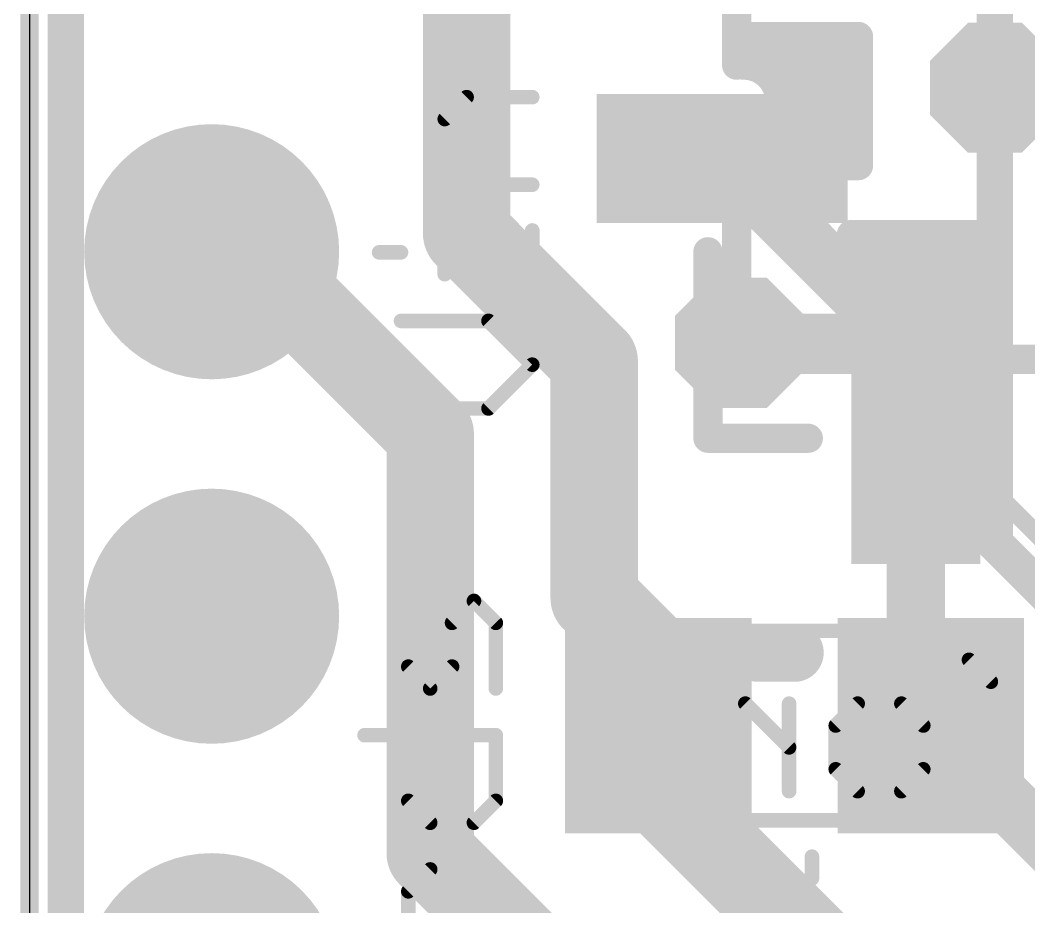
# Model space of a CAD drawing. Extents: x -8.4 to 31.7, y -7.2 to 47.3.
# Drawn here: x -0.07 to 6.97, y 8.13 to 14.31 of the extents above; entities that cross this region are included whole.
import ezdxf

# ---------------------------------------------------------------- set-up
doc = ezdxf.new("R2010")
doc.units = 0
for name, color, linetype in [('1', 12, 'CONTINUOUS'), ('16', 132, 'CONTINUOUS'), ('17', 110, 'CONTINUOUS'), ('18', 110, 'CONTINUOUS'), ('20', 53, 'CONTINUOUS'), ('21', 4, 'CONTINUOUS'), ('22', 6, 'CONTINUOUS'), ('51', 253, 'CONTINUOUS')]:
    doc.layers.add(name, color=color, linetype=linetype)

# ---------------------------------------------------------------- blocks, each defined once
blk = doc.blocks.new('RECT')
blk.add_solid([(-0.5, -0.5), (0.5, -0.5), (-0.5, 0.5), (0.5, 0.5)])
blk = doc.blocks.new('ROUNDP')
at = {"const_width": 0.5}
blk.add_lwpolyline([(0, -0.25, 1), (0, 0.25, 1), (0, -0.25)], format="xyb", dxfattribs=at)
blk = doc.blocks.new('OCTAGONV')
at = {"const_width": 0.5}
blk.add_lwpolyline([(-0.25, -0.1036), (-0.25, 0.1036), (-0.1036, 0.25), (0.1036, 0.25), (0.25, 0.1036), (0.25, -0.1036), (0.1036, -0.25), (-0.1036, -0.25), (-0.25, -0.1036), (-0.25, 0.1036)], dxfattribs=at)

msp = doc.modelspace()

# ---------------------------------------------------------------- linework, layer by layer
at = {"layer": '1'}
for points, const_width in [([(6.731, 13.843), (6.731, 16.256)], 0.254), ([(3.048, 14.478), (3.312, 14.742)], 0.6096), ([(3.048, 14.478), (3.048, 12.827)], 0.6096), ([(4.83, 13.35), (6.096, 12.084)], 0.4064), ([(3.048, 12.827), (3.937, 11.938)], 0.6096), ([(1.27, 12.7), (1.524, 12.7)], 0.6096), ([(1.524, 12.7), (2.794, 11.43)], 0.6096), ([(3.937, 11.938), (3.937, 10.287)], 0.6096), ([(6.096, 12.065), (4.953, 12.065)], 0.4064), ([(6.096, 12.084), (6.096, 12.065)], 0.4064), ([(6.18, 12.065), (6.096, 12.065)], 0.4064), ([(6.18, 11.4), (6.18, 12.065)], 0.4064), ([(2.794, 11.43), (2.794, 8.509)], 0.6096), ([(6.18, 9.675), (6.18, 11.4)], 0.4064), ([(3.937, 10.287), (4.384, 9.84)], 0.6096), ([(4.384, 9.84), (4.384, 9.398)], 0.6096), ([(6.18, 9.675), (6.18, 9.502)], 0.254), ([(4.384, 9.398), (4.384, 8.951)], 0.4064), ([(6.18, 9.502), (6.284, 9.398)], 0.254), ([(6.284, 9.398), (7.427, 8.255)], 0.4064), ([(6.203, 9.398), (6.284, 9.398)], 0.254), ([(4.384, 8.951), (6.477, 6.858)], 0.6096), ([(2.794, 8.509), (4.572, 6.731)], 0.6096)]:
    msp.add_lwpolyline(points, dxfattribs=dict(at, const_width=const_width))
for points, const_width in [([(2.9402, 14.5858, 1), (3.1558, 14.3702)], 0.3048), ([(6.6675, 13.843, 1), (6.7945, 13.843)], 0.127), ([(4.9018, 13.4218, 1), (4.7582, 13.2782)], 0.2032), ([(3.1558, 12.9348, 1), (2.9402, 12.7192)], 0.3048), ([(1.27, 12.8524, 1), (1.27, 12.5476)], 0.3048), ([(1.6318, 12.8078, 1), (1.4162, 12.5922)], 0.3048), ([(1.524, 12.5476, 1), (1.524, 12.8524)], 0.3048), ([(2.8956, 12.827, 1), (3.2004, 12.827)], 0.3048), ([(4.0894, 11.938, 1), (3.7846, 11.938)], 0.3048), ([(4.953, 12.1666, 1), (4.953, 11.9634)], 0.2032), ([(6.1976, 12.084, 1), (5.9944, 12.084)], 0.2032), ([(6.096, 12.1666, 1), (6.096, 11.9634)], 0.2032), ([(6.0242, 12.0122, 1), (6.1678, 12.1558)], 0.2032), ([(6.2816, 12.065, 1), (6.0784, 12.065)], 0.2032), ([(6.096, 11.9634, 1), (6.096, 12.1666)], 0.2032), ([(6.18, 11.9634, 1), (6.18, 12.1666)], 0.2032), ([(3.8292, 11.8302, 1), (4.0448, 12.0458)], 0.3048), ([(5.9944, 12.065, 1), (6.1976, 12.065)], 0.2032), ([(2.9464, 11.43, 1), (2.6416, 11.43)], 0.3048), ([(2.6862, 11.3222, 1), (2.9018, 11.5378)], 0.3048), ([(6.2816, 11.4, 1), (6.0784, 11.4)], 0.2032), ([(6.0784, 11.4, 1), (6.2816, 11.4)], 0.2032), ([(4.0448, 10.3948, 1), (3.8292, 10.1792)], 0.3048), ([(3.7846, 10.287, 1), (4.0894, 10.287)], 0.3048), ([(4.5364, 9.84, 1), (4.2316, 9.84)], 0.3048), ([(4.2762, 9.7322, 1), (4.4918, 9.9478)], 0.3048), ([(6.0784, 9.675, 1), (6.2816, 9.675)], 0.2032), ([(6.2435, 9.675, 1), (6.1165, 9.675)], 0.127), ([(4.4856, 9.398, 1), (4.2824, 9.398)], 0.2032), ([(6.2249, 9.5469, 1), (6.1351, 9.4571)], 0.127), ([(6.1165, 9.502, 1), (6.2435, 9.502)], 0.127), ([(6.3558, 9.4698, 1), (6.2122, 9.3262)], 0.2032), ([(4.2316, 9.398, 1), (4.5364, 9.398)], 0.3048), ([(6.203, 9.4615, 1), (6.203, 9.3345)], 0.127), ([(6.2391, 9.3531, 1), (6.3289, 9.4429)], 0.127), ([(6.284, 9.3345, 1), (6.284, 9.4615)], 0.127), ([(4.4918, 9.0588, 1), (4.2762, 8.8432)], 0.3048), ([(4.2824, 8.951, 1), (4.4856, 8.951)], 0.2032), ([(2.9018, 8.6168, 1), (2.6862, 8.4012)], 0.3048), ([(2.6416, 8.509, 1), (2.9464, 8.509)], 0.3048)]:
    msp.add_lwpolyline(points, format="xyb", dxfattribs=dict(at, const_width=const_width))
at = {"layer": '16'}
for points, const_width in [([(0.254, 16.002), (0.254, 0)], 0.254), ([(6.731, 10.668), (6.731, 13.843)], 0.254), ([(7.62, 9.779), (6.731, 10.668)], 0.254), ([(5.08, 9.906), (5.334, 9.906)], 0.4064)]:
    msp.add_lwpolyline(points, dxfattribs=dict(at, const_width=const_width))
for points, const_width in [([(6.7945, 13.843, 1), (6.6675, 13.843)], 0.127), ([(6.7759, 10.7129, 1), (6.6861, 10.6231)], 0.127), ([(6.6675, 10.668, 1), (6.7945, 10.668)], 0.127), ([(5.08, 10.0076, 1), (5.08, 9.8044)], 0.2032), ([(5.334, 9.8044, 1), (5.334, 10.0076)], 0.2032)]:
    msp.add_lwpolyline(points, format="xyb", dxfattribs=dict(at, const_width=const_width))
at = {"layer": '20'}
msp.add_line((0, 37.465), (0, 1.905), dxfattribs=at)
at = {"layer": '21'}
for points, const_width in [([(2.8951, 13.6246), (3.0476, 13.7771)], 0.1016), ([(3.0476, 13.7771), (3.5052, 13.7771)], 0.1016), ([(2.8951, 13.167), (2.8951, 13.6246)], 0.1016), ([(3.5052, 13.167), (2.8951, 13.167)], 0.1016), ([(3.5052, 12.5433), (3.5052, 12.8484)], 0.1016), ([(4.73, 11.4), (4.73, 12.7)], 0.2032), ([(2.4375, 12.6958), (2.59, 12.6958)], 0.1016), ([(2.8951, 12.5433), (2.8951, 12.6958)], 0.1016), ([(2.8951, 12.6958), (3.5052, 12.6958)], 0.1016), ([(3.2001, 12.2179), (2.59, 12.2179)], 0.1016), ([(3.5052, 11.9129), (3.2001, 12.2179)], 0.1016), ([(3.2001, 11.6078), (3.5052, 11.9129)], 0.1016), ([(2.59, 11.6078), (3.2001, 11.6078)], 0.1016), ([(5.43, 11.4), (4.73, 11.4)], 0.2032), ([(2.6411, 9.8088), (2.6411, 10.2664)], 0.1016), ([(3.0987, 10.2664), (2.9461, 10.1139)], 0.1016), ([(3.2512, 10.1139), (3.0987, 10.2664)], 0.1016), ([(2.9461, 10.1139), (2.9461, 9.8088)], 0.1016), ([(3.2512, 9.6563), (3.2512, 10.1139)], 0.1016), ([(2.7936, 9.6563), (2.6411, 9.8088)], 0.1016), ([(2.9461, 9.8088), (2.7936, 9.6563)], 0.1016), ([(2.336, 9.3309), (3.2512, 9.3309)], 0.1016), ([(2.6411, 8.8733), (2.6411, 9.3309)], 0.1016), ([(3.2512, 9.3309), (3.2512, 8.8733)], 0.1016), ([(2.7936, 8.7208), (2.6411, 8.8733)], 0.1016), ([(3.2512, 8.8733), (3.0987, 8.7208)], 0.1016), ([(3.0987, 8.7208), (2.7936, 8.7208)], 0.1016), ([(2.6411, 8.2428), (2.7936, 8.3954)], 0.1016), ([(2.7936, 8.3954), (3.2512, 8.3954)], 0.1016), ([(2.6411, 7.7852), (2.6411, 8.2428)], 0.1016)]:
    msp.add_lwpolyline(points, dxfattribs=dict(at, const_width=const_width))
for points, const_width in [([(3.0476, 13.8025, 1), (3.0476, 13.7517)], 0.0508), ([(3.0656, 13.7592, 1), (3.0296, 13.7951)], 0.0508), ([(3.5052, 13.7517, 1), (3.5052, 13.8025)], 0.0508), ([(2.9205, 13.6246, 1), (2.8697, 13.6246)], 0.0508), ([(2.8771, 13.6425, 1), (2.913, 13.6066)], 0.0508), ([(2.8951, 13.1924, 1), (2.8951, 13.1416)], 0.0508), ([(2.8697, 13.167, 1), (2.9205, 13.167)], 0.0508), ([(3.5052, 13.1416, 1), (3.5052, 13.1924)], 0.0508), ([(3.5306, 12.8484, 1), (3.4798, 12.8484)], 0.0508), ([(4.7808, 12.7, 1), (4.6792, 12.7)], 0.1016), ([(2.4375, 12.7212, 1), (2.4375, 12.6704)], 0.0508), ([(2.59, 12.6704, 1), (2.59, 12.7212)], 0.0508), ([(2.9205, 12.6958, 1), (2.8697, 12.6958)], 0.0508), ([(2.8951, 12.7212, 1), (2.8951, 12.6704)], 0.0508), ([(3.5052, 12.6704, 1), (3.5052, 12.7212)], 0.0508), ([(2.8697, 12.5433, 1), (2.9205, 12.5433)], 0.0508), ([(3.4798, 12.5433, 1), (3.5306, 12.5433)], 0.0508), ([(2.59, 12.2433, 1), (2.59, 12.1925)], 0.0508), ([(3.2181, 12.2359, 1), (3.1822, 12.2)], 0.0508), ([(3.2001, 12.1925, 1), (3.2001, 12.2433)], 0.0508), ([(3.5232, 11.8949, 1), (3.4872, 11.9308)], 0.0508), ([(3.4872, 11.8949, 1), (3.5232, 11.9308)], 0.0508), ([(2.59, 11.6332, 1), (2.59, 11.5824)], 0.0508), ([(3.1822, 11.6258, 1), (3.2181, 11.5898)], 0.0508), ([(3.2001, 11.5824, 1), (3.2001, 11.6332)], 0.0508), ([(4.73, 11.4508, 1), (4.73, 11.3492)], 0.1016), ([(5.43, 11.3492, 1), (5.43, 11.4508)], 0.1016), ([(4.6792, 11.4, 1), (4.7808, 11.4)], 0.1016), ([(2.6665, 10.2664, 1), (2.6157, 10.2664)], 0.0508), ([(3.1166, 10.2844, 1), (3.0807, 10.2484)], 0.0508), ([(3.1166, 10.2484, 1), (3.0807, 10.2844)], 0.0508), ([(2.9715, 10.1139, 1), (2.9207, 10.1139)], 0.0508), ([(2.9282, 10.1318, 1), (2.9641, 10.0959)], 0.0508), ([(3.2766, 10.1139, 1), (3.2258, 10.1139)], 0.0508), ([(3.2332, 10.0959, 1), (3.2692, 10.1318)], 0.0508), ([(2.659, 9.8268, 1), (2.6231, 9.7908)], 0.0508), ([(2.9641, 9.7908, 1), (2.9282, 9.8268)], 0.0508), ([(2.6157, 9.8088, 1), (2.6665, 9.8088)], 0.0508), ([(2.9207, 9.8088, 1), (2.9715, 9.8088)], 0.0508), ([(2.7756, 9.6742, 1), (2.8116, 9.6383)], 0.0508), ([(2.7756, 9.6383, 1), (2.8116, 9.6742)], 0.0508), ([(3.2258, 9.6563, 1), (3.2766, 9.6563)], 0.0508), ([(2.336, 9.3563, 1), (2.336, 9.3055)], 0.0508), ([(2.6665, 9.3309, 1), (2.6157, 9.3309)], 0.0508), ([(3.2766, 9.3309, 1), (3.2258, 9.3309)], 0.0508), ([(3.2512, 9.3055, 1), (3.2512, 9.3563)], 0.0508), ([(2.659, 8.8912, 1), (2.6231, 8.8553)], 0.0508), ([(2.6157, 8.8733, 1), (2.6665, 8.8733)], 0.0508), ([(3.2258, 8.8733, 1), (3.2766, 8.8733)], 0.0508), ([(3.2692, 8.8553, 1), (3.2332, 8.8912)], 0.0508), ([(2.7936, 8.7462, 1), (2.7936, 8.6954)], 0.0508), ([(2.7756, 8.7028, 1), (2.8116, 8.7387)], 0.0508), ([(3.0807, 8.7387, 1), (3.1166, 8.7028)], 0.0508), ([(3.0987, 8.6954, 1), (3.0987, 8.7462)], 0.0508), ([(2.7936, 8.4208, 1), (2.7936, 8.37)], 0.0508), ([(2.8116, 8.3774, 1), (2.7756, 8.4133)], 0.0508), ([(3.2512, 8.37, 1), (3.2512, 8.4208)], 0.0508), ([(2.6665, 8.2428, 1), (2.6157, 8.2428)], 0.0508), ([(2.6231, 8.2608, 1), (2.659, 8.2249)], 0.0508)]:
    msp.add_lwpolyline(points, format="xyb", dxfattribs=dict(at, const_width=const_width))
at = {"layer": '22'}
for points, const_width in [([(6.7688, 10.9858), (6.7688, 11.7485)], 0.127), ([(7.1501, 10.6045), (6.7688, 10.9858)], 0.127), ([(6.7025, 9.7035), (6.55, 9.856)], 0.1016), ([(6.7025, 8.9408), (6.7025, 9.7035)], 0.1016), ([(4.9908, 9.5509), (4.8383, 9.5509)], 0.1016), ([(5.2959, 9.2459), (4.9908, 9.5509)], 0.1016), ([(5.2959, 8.9408), (5.2959, 9.5509)], 0.1016), ([(5.6213, 9.3984), (5.7738, 9.5509)], 0.1016), ([(5.7738, 9.5509), (6.0789, 9.5509)], 0.1016), ([(6.0789, 9.5509), (6.2314, 9.3984)], 0.1016), ([(5.6213, 9.0933), (5.6213, 9.3984)], 0.1016), ([(6.2314, 9.3984), (6.2314, 9.0933)], 0.1016), ([(6.8551, 9.3984), (6.55, 9.3984)], 0.1016), ([(5.7738, 8.9408), (5.6213, 9.0933)], 0.1016), ([(6.2314, 9.0933), (6.0789, 8.9408)], 0.1016), ([(6.0789, 8.9408), (5.7738, 8.9408)], 0.1016), ([(5.4552, 8.4845), (5.4552, 8.332)], 0.1016)]:
    msp.add_lwpolyline(points, dxfattribs=dict(at, const_width=const_width))
for points, const_width in [([(6.8005, 11.7485, 1), (6.737, 11.7485)], 0.0635), ([(6.7912, 11.0083, 1), (6.7463, 10.9634)], 0.0635), ([(6.737, 10.9858, 1), (6.8005, 10.9858)], 0.0635), ([(6.568, 9.8739, 1), (6.532, 9.838)], 0.0508), ([(6.7279, 9.7035, 1), (6.6771, 9.7035)], 0.0508), ([(6.6846, 9.6855, 1), (6.7205, 9.7214)], 0.0508), ([(4.8383, 9.5763, 1), (4.8383, 9.5255)], 0.0508), ([(5.0088, 9.5689, 1), (4.9728, 9.533)], 0.0508), ([(4.9908, 9.5255, 1), (4.9908, 9.5763)], 0.0508), ([(5.3213, 9.5509, 1), (5.2705, 9.5509)], 0.0508), ([(5.7738, 9.5763, 1), (5.7738, 9.5255)], 0.0508), ([(5.7918, 9.533, 1), (5.7558, 9.5689)], 0.0508), ([(6.0968, 9.5689, 1), (6.0609, 9.533)], 0.0508), ([(6.0789, 9.5255, 1), (6.0789, 9.5763)], 0.0508), ([(5.6033, 9.4164, 1), (5.6392, 9.3804)], 0.0508), ([(5.6467, 9.3984, 1), (5.5959, 9.3984)], 0.0508), ([(6.2568, 9.3984, 1), (6.206, 9.3984)], 0.0508), ([(6.2134, 9.3804, 1), (6.2493, 9.4164)], 0.0508), ([(6.55, 9.4238, 1), (6.55, 9.373)], 0.0508), ([(6.8551, 9.373, 1), (6.8551, 9.4238)], 0.0508), ([(5.2779, 9.2279, 1), (5.3138, 9.2638)], 0.0508), ([(5.6392, 9.1113, 1), (5.6033, 9.0754)], 0.0508), ([(6.2493, 9.0754, 1), (6.2134, 9.1113)], 0.0508), ([(5.5959, 9.0933, 1), (5.6467, 9.0933)], 0.0508), ([(6.206, 9.0933, 1), (6.2568, 9.0933)], 0.0508), ([(5.2705, 8.9408, 1), (5.3213, 8.9408)], 0.0508), ([(5.7738, 8.9662, 1), (5.7738, 8.9154)], 0.0508), ([(5.7558, 8.9228, 1), (5.7918, 8.9588)], 0.0508), ([(6.0609, 8.9588, 1), (6.0968, 8.9228)], 0.0508), ([(6.0789, 8.9154, 1), (6.0789, 8.9662)], 0.0508), ([(6.6771, 8.9408, 1), (6.7279, 8.9408)], 0.0508), ([(5.4806, 8.4845, 1), (5.4298, 8.4845)], 0.0508), ([(5.4298, 8.332, 1), (5.4806, 8.332)], 0.0508)]:
    msp.add_lwpolyline(points, format="xyb", dxfattribs=dict(at, const_width=const_width))
at = {"layer": '51'}
for points, const_width in [([(0, 1.905), (0, 44.749)], 0.13), ([(4.93, 15), (4.93, 14)], 0.2032), ([(5.78, 14.2), (4.98, 14.2)], 0.2032), ([(4.98, 14.2), (4.98, 14)], 0.2032), ([(5.78, 13.3), (5.78, 14.2)], 0.2032), ([(4.93, 11.95), (4.93, 13.5)], 0.2032), ([(4.98, 13.5), (4.98, 13.3)], 0.2032), ([(4.98, 13.3), (5.78, 13.3)], 0.2032), ([(6.63, 12.82), (5.73, 12.82)], 0.2032), ([(5.73, 12.82), (5.73, 12.02)], 0.2032), ([(6.63, 12.02), (6.63, 12.82)], 0.2032), ([(5.73, 12.02), (5.93, 12.02)], 0.2032), ([(6.43, 12.02), (6.63, 12.02)], 0.2032), ([(5.93, 11.95), (4.93, 11.95)], 0.2032), ([(6.43, 11.95), (7.43, 11.95)], 0.2032), ([(4.953, 10.058), (5.715, 10.058)], 0.1016), ([(4.978, 8.738), (5.715, 8.738)], 0.1016)]:
    msp.add_lwpolyline(points, dxfattribs=dict(at, const_width=const_width))
for points, const_width in [([(4.98, 14.2508, 1), (4.98, 14.1492)], 0.1016), ([(5.0308, 14.2, 1), (4.9292, 14.2)], 0.1016), ([(5.8308, 14.2, 1), (5.7292, 14.2)], 0.1016), ([(5.78, 14.1492, 1), (5.78, 14.2508)], 0.1016), ([(5.23, 13.75, 0.4142), (4.98, 14)], 0.2032), ([(4.98, 14.0508, 1), (4.98, 13.9492)], 0.1016), ([(4.8792, 14, 1), (4.9808, 14)], 0.1016), ([(4.9292, 14, 1), (5.0308, 14)], 0.1016), ([(4.98, 13.5, 0.4142), (5.23, 13.75)], 0.2032), ([(5.2808, 13.75, 1), (5.1792, 13.75)], 0.1016), ([(5.1792, 13.75, 1), (5.2808, 13.75)], 0.1016), ([(4.9808, 13.5, 1), (4.8792, 13.5)], 0.1016), ([(4.98, 13.5508, 1), (4.98, 13.4492)], 0.1016), ([(5.0308, 13.5, 1), (4.9292, 13.5)], 0.1016), ([(4.98, 13.3508, 1), (4.98, 13.2492)], 0.1016), ([(5.78, 13.2492, 1), (5.78, 13.3508)], 0.1016), ([(4.9292, 13.3, 1), (5.0308, 13.3)], 0.1016), ([(5.7292, 13.3, 1), (5.8308, 13.3)], 0.1016), ([(5.73, 12.8708, 1), (5.73, 12.7692)], 0.1016), ([(5.7808, 12.82, 1), (5.6792, 12.82)], 0.1016), ([(6.6808, 12.82, 1), (6.5792, 12.82)], 0.1016), ([(6.63, 12.7692, 1), (6.63, 12.8708)], 0.1016), ([(6.18, 12.27, 0.4142), (5.93, 12.02)], 0.2032), ([(6.43, 12.02, 0.4142), (6.18, 12.27)], 0.2032), ([(6.18, 12.3208, 1), (6.18, 12.2192)], 0.1016), ([(6.18, 12.2192, 1), (6.18, 12.3208)], 0.1016), ([(5.73, 12.0708, 1), (5.73, 11.9692)], 0.1016), ([(5.93, 11.9692, 1), (5.93, 12.0708)], 0.1016), ([(6.43, 12.0708, 1), (6.43, 11.9692)], 0.1016), ([(6.63, 11.9692, 1), (6.63, 12.0708)], 0.1016), ([(4.93, 12.0008, 1), (4.93, 11.8992)], 0.1016), ([(5.6792, 12.02, 1), (5.7808, 12.02)], 0.1016), ([(5.8792, 12.02, 1), (5.9808, 12.02)], 0.1016), ([(5.93, 11.8992, 1), (5.93, 12.0008)], 0.1016), ([(6.3792, 12.02, 1), (6.4808, 12.02)], 0.1016), ([(6.43, 12.0008, 1), (6.43, 11.8992)], 0.1016), ([(6.5792, 12.02, 1), (6.6808, 12.02)], 0.1016), ([(4.8792, 11.95, 1), (4.9808, 11.95)], 0.1016), ([(4.953, 10.0834, 1), (4.953, 10.0326)], 0.0508), ([(5.715, 10.0326, 1), (5.715, 10.0834)], 0.0508), ([(4.978, 8.7634, 1), (4.978, 8.7126)], 0.0508), ([(5.715, 8.7126, 1), (5.715, 8.7634)], 0.0508)]:
    msp.add_lwpolyline(points, format="xyb", dxfattribs=dict(at, const_width=const_width))

# ---------------------------------------------------------------- block references
at = {"layer": '1'}
for p, xscale, yscale in [((4.83, 13.35), 1.75, 0.9), ((4.384, 9.398), 1.3, 1.5), ((6.284, 9.398), 1.3, 1.5)]:
    msp.add_blockref('RECT', p, dxfattribs=dict(at, xscale=xscale, yscale=yscale))
at = {"layer": '1', "xscale": 1.75, "yscale": 0.9, "rotation": 90}
msp.add_blockref('RECT', (6.18, 11.4), dxfattribs=at)
at = {"layer": '17', "xscale": 1.778, "yscale": 1.778}
for p in [(1.27, 12.7), (1.27, 12.7), (1.27, 10.16), (1.27, 10.16), (1.27, 7.62), (1.27, 7.62)]:
    msp.add_blockref('ROUNDP', p, dxfattribs=at)
at = {"layer": '18', "xscale": 0.9064, "yscale": 0.9064}
for p in [(6.731, 13.843), (6.731, 13.843), (4.953, 12.065), (4.953, 12.065)]:
    msp.add_blockref('OCTAGONV', p, dxfattribs=at)
at = {"layer": '51'}
for p, xscale, yscale, rotation in [((5.405, 14.05), 0.75, 0.2, 180), ((5.455, 13.75), 0.55, 0.5, 180), ((5.38, 13.45), 0.7, 0.2, 180), ((1.27, 12.7), 0.508, 0.508, 270), ((5.88, 12.445), 0.75, 0.2, 270), ((6.18, 12.495), 0.55, 0.5, 270), ((6.48, 12.42), 0.7, 0.2, 270), ((1.27, 10.16), 0.508, 0.508, 270)]:
    msp.add_blockref('RECT', p, dxfattribs=dict(at, xscale=xscale, yscale=yscale, rotation=rotation))
at = {"layer": '51', "xscale": 0.7501, "yscale": 1.4501}
for p in [(4.6169, 9.3992), (6.0647, 9.3992)]:
    msp.add_blockref('RECT', p, dxfattribs=at)

doc.saveas('drawing.dxf')
